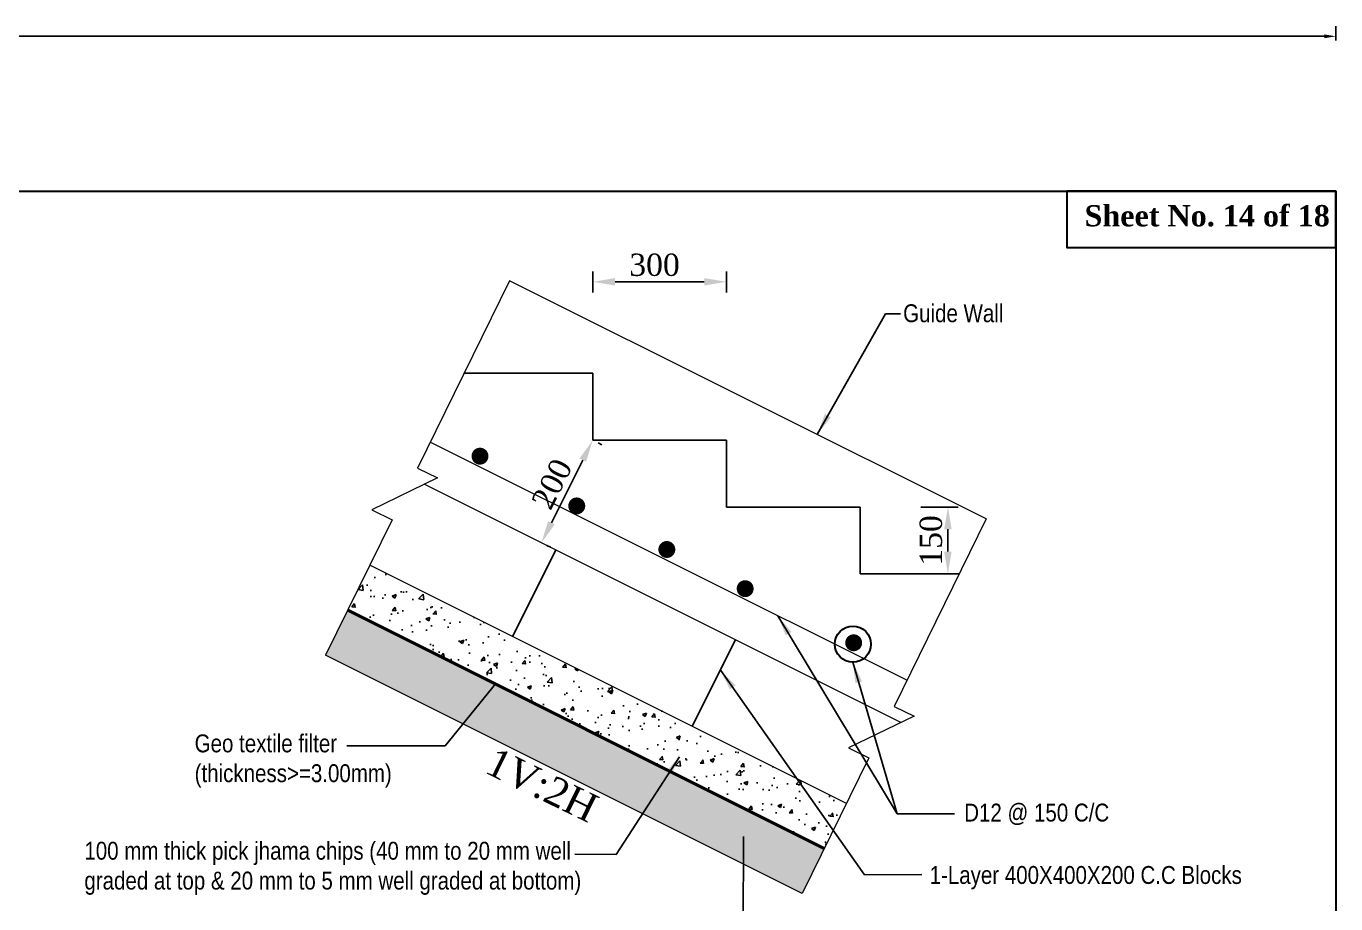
# Model space of a CAD drawing. Header units: metres. Extents: x -2434 to 11656, y -15288 to 8109.
# Drawn here: x 2683.1 to 2730.1, y -14012.4 to -13980.9 of the extents above; entities that cross this region are included whole.
import ezdxf

# ---------------------------------------------------------------- set-up
doc = ezdxf.new("R2010")
doc.units = ezdxf.units.M
doc.layers.add('Blocks', color=11, linetype='Continuous', lineweight=9)
doc.layers.add('Layer1', color=7, linetype='Continuous', lineweight=13)
doc.styles.get("Standard").update_dxf_attribs({"font": 'times.ttf'})
doc.styles.add('TIMES', font='ARIALN.TTF')
doc.dimstyles.get("Standard").update_dxf_attribs({"dimtxt": 0.5, "dimasz": 0.4075, "dimexe": 0.364, "dimexo": 0.219, "dimgap": 0.09, "dimtad": 0, "dimdec": 0, "dimlfac": 1000, "dimzin": 0, "dimdsep": 46, "dimtxsty": 'Standard', "dimcen": 0.09, "dimadec": 0, "dimazin": 0, "dimtfac": 1, "dimtdec": 0, "dimtofl": 0, "dimtmove": 0, "dimatfit": 3, "dimfxl": 1, "dimtolj": 1, "dimtzin": 0, "dimarcsym": 0})
pattern_1 = [(50, (1496.9033, -14099.9542), (1.4574774, -0.1275127), [0.1524, -1.6764]), (355, (1496.9033, -14099.9542), (-0.2819426, 1.5284531), [0.12192, -1.34112]), (100.451, (1497.0248, -14099.9648), (1.17554, 1.4009335), [0.12952, -1.42472]), (46.1842, (1496.9033, -14099.5478), (2.1686323, -0.3363386), [0.2286, -2.5146]), (96.6356, (1497.084, -14099.5758), (1.899234, 1.9794044), [0.19428, -2.13708]), (351.184, (1496.9033, -14099.5478), (1.899237, 1.979401), [0.18288, -2.01168]), (21, (1497.1065, -14099.6494), (1.212919, -0.8181241), [0.1524, -1.6764]), (326, (1497.1065, -14099.6494), (0.4944162, 1.4735037), [0.12192, -1.34112]), (71.4514, (1497.2076, -14099.7176), (1.707332, 0.6553829), [0.12952, -1.42472]), (37.5, (1496.9033, -14099.9542), (0.02470883, 0.6764403), [0, -1.324864, 0, -1.36144, 0, -1.3462]), (7.5, (1496.9033, -14099.9542), (0.5345573, 0.8014446), [0, -0.776224, 0, -1.294384, 0, -0.51308]), (327.5, (1496.4502, -14099.9542), (1.08472476, -0.04582995), [0, -0.508, 0, -1.58496, 0, -2.10312]), (317.5, (1496.247, -14099.9542), (1.18503345, 0.2034119), [0, -0.6604, 0, -1.052576, 0, -1.49352])]
pattern_2 = [(37.5, (1496.9033, -14099.9542), (-0.01280025, 0.39153059), [0, -0.308864, 0, -0.34544, 0, -0.3302]), (7.5, (1496.9033, -14099.9542), (0.35961863, 0.57346008), [0, -0.166624, 0, -0.278384, 0, -0.10668]), (327.5, (1496.65338, -14099.9542), (0.6327939, 0.00114975), [0, -0.1016, 0, -0.36576, 0, -0.47752]), (317.5, (1496.6534, -14099.9542), (0.61084516, 0.17834346), [0, -0.0508, 0, -0.239776, 0, -0.27432])]

# ---------------------------------------------------------------- blocks, each defined once
blk = doc.blocks.new('*D1388')
at = {"color": 0, "lineweight": -2, "ltscale": 0.5}
for p, q in [((2618.997, -13981.409), (2618.997, -13980.895)), ((2730.096, -13981.409), (2730.096, -13980.895)), ((2619.404, -13981.259), (2673.408, -13981.259)), ((2729.688, -13981.259), (2675.685, -13981.259))]:
    blk.add_line(p, q, dxfattribs=at)
at = {"color": 0, "linetype": 'Continuous', "lineweight": -3, "ltscale": 0.5}
for points in [[(2619.404, -13981.191), (2619.404, -13981.327), (2618.997, -13981.259)], [(2729.688, -13981.191), (2729.688, -13981.327), (2730.096, -13981.259)]]:
    blk.add_solid(points, dxfattribs=at)
at = {"layer": 'Defpoints', "color": 0, "linetype": 'Continuous', "lineweight": -3, "ltscale": 0.5}
for p in [(2730.096, -13981.259), (2618.997, -13986.815), (2730.096, -13986.815)]:
    blk.add_point(p, dxfattribs=at)
at = {"color": 0, "linetype": 'Continuous', "lineweight": -3, "ltscale": 0.5, "insert": (2674.546, -13981.259), "char_height": 0.5, "attachment_point": 5}
blk.add_mtext('\\A1;111099', dxfattribs=at)
blk = doc.blocks.new('*D1389')
at = {"layer": 'Defpoints', "color": 0, "lineweight": -3}
for p in [(2714.986, -13998.158), (2714.929, -14000.558), (2716.174, -14000.558)]:
    blk.add_point(p, dxfattribs=at)
at = {"layer": 'Layer1', "color": 0, "lineweight": -2}
for p, q in [((2715.205, -13998.158), (2716.538, -13998.158)), ((2715.148, -14000.558), (2716.538, -14000.558))]:
    blk.add_line(p, q, dxfattribs=at)
at = {"layer": 'Layer1', "color": 7, "lineweight": -2}
blk.add_line((2716.174, -13998.958), (2716.174, -13999.758), dxfattribs=at)
at = {"layer": 'Layer1', "color": 7, "lineweight": -3}
for points in [[(2716.041, -13998.958), (2716.308, -13998.958), (2716.174, -13998.158)], [(2716.041, -13999.758), (2716.308, -13999.758), (2716.174, -14000.558)]]:
    blk.add_solid(points, dxfattribs=at)
at = {"layer": 'Layer1', "color": 0, "lineweight": 30, "insert": (2715.567, -13999.358), "char_height": 0.8, "attachment_point": 5, "rotation": 90}
blk.add_mtext('\\A1;150', dxfattribs=at)
blk = doc.blocks.new('*D1390')
at = {"layer": 'Defpoints', "color": 0, "lineweight": -3}
for p in [(2703.43, -13995.758), (2703.43, -13995.758), (2701.587, -13999.442)]:
    blk.add_point(p, dxfattribs=at)
at = {"layer": 'Layer1', "color": 0, "lineweight": -2}
for p, q in [((2703.625, -13995.856), (2703.755, -13995.921)), ((2701.783, -13999.54), (2701.913, -13999.605))]:
    blk.add_line(p, q, dxfattribs=at)
at = {"layer": 'Layer1', "color": 7, "lineweight": -2}
blk.add_line((2701.945, -13998.727), (2703.072, -13996.474), dxfattribs=at)
at = {"layer": 'Layer1', "color": 7, "lineweight": -3}
for points in [[(2702.953, -13996.414), (2703.191, -13996.533), (2703.43, -13995.758)], [(2701.826, -13998.667), (2702.064, -13998.786), (2701.587, -13999.442)]]:
    blk.add_solid(points, dxfattribs=at)
at = {"layer": 'Layer1', "color": 0, "lineweight": 30, "insert": (2701.966, -13997.329), "char_height": 0.8, "attachment_point": 5, "rotation": 63.4349}
blk.add_mtext('\\A1;200', dxfattribs=at)
blk = doc.blocks.new('*D1391')
at = {"layer": 'Defpoints', "color": 0, "lineweight": -3}
for p in [(2708.23, -13990.072), (2703.43, -13990.681), (2708.23, -13990.681)]:
    blk.add_point(p, dxfattribs=at)
at = {"layer": 'Layer1', "color": 0, "lineweight": -2}
for p, q in [((2703.43, -13990.462), (2703.43, -13989.708)), ((2708.23, -13990.462), (2708.23, -13989.708))]:
    blk.add_line(p, q, dxfattribs=at)
at = {"layer": 'Layer1', "color": 7, "lineweight": -2}
blk.add_line((2704.23, -13990.072), (2707.43, -13990.072), dxfattribs=at)
at = {"layer": 'Layer1', "color": 7, "lineweight": -3}
for points in [[(2704.23, -13989.939), (2704.23, -13990.206), (2703.43, -13990.072)], [(2707.43, -13989.939), (2707.43, -13990.206), (2708.23, -13990.072)]]:
    blk.add_solid(points, dxfattribs=at)
at = {"layer": 'Layer1', "color": 0, "lineweight": 30, "insert": (2705.646, -13989.466), "char_height": 0.8, "attachment_point": 5}
blk.add_mtext('\\A1;300', dxfattribs=at)
blk = doc.blocks.new('*D1427')
at = {"color": 0, "lineweight": -2, "ltscale": 0.5}
for p, q in [((2618.997, -13981.409), (2618.997, -13980.895)), ((2730.096, -13981.409), (2730.096, -13980.895)), ((2619.404, -13981.259), (2673.408, -13981.259)), ((2729.688, -13981.259), (2675.685, -13981.259))]:
    blk.add_line(p, q, dxfattribs=at)
at = {"color": 0, "linetype": 'Continuous', "lineweight": -3, "ltscale": 0.5}
for points in [[(2619.404, -13981.191), (2619.404, -13981.327), (2618.997, -13981.259)], [(2729.688, -13981.191), (2729.688, -13981.327), (2730.096, -13981.259)]]:
    blk.add_solid(points, dxfattribs=at)
at = {"layer": 'Defpoints', "color": 0, "linetype": 'Continuous', "lineweight": -3, "ltscale": 0.5}
for p in [(2730.096, -13981.259), (2618.997, -13986.815), (2730.096, -13986.815)]:
    blk.add_point(p, dxfattribs=at)
at = {"color": 0, "linetype": 'Continuous', "lineweight": -3, "ltscale": 0.5, "insert": (2674.546, -13981.259), "char_height": 0.5, "attachment_point": 5}
blk.add_mtext('\\A1;111099', dxfattribs=at)
blk = doc.blocks.new('*D1428')
at = {"layer": 'Defpoints', "color": 0, "lineweight": -3}
for p in [(2714.986, -13998.158), (2714.929, -14000.558), (2716.174, -14000.558)]:
    blk.add_point(p, dxfattribs=at)
at = {"layer": 'Layer1', "color": 0, "lineweight": -2}
for p, q in [((2715.205, -13998.158), (2716.538, -13998.158)), ((2715.148, -14000.558), (2716.538, -14000.558))]:
    blk.add_line(p, q, dxfattribs=at)
at = {"layer": 'Layer1', "color": 7, "lineweight": -2}
blk.add_line((2716.174, -13998.958), (2716.174, -13999.758), dxfattribs=at)
at = {"layer": 'Layer1', "color": 7, "lineweight": -3}
for points in [[(2716.041, -13998.958), (2716.308, -13998.958), (2716.174, -13998.158)], [(2716.041, -13999.758), (2716.308, -13999.758), (2716.174, -14000.558)]]:
    blk.add_solid(points, dxfattribs=at)
at = {"layer": 'Layer1', "color": 0, "lineweight": 30, "insert": (2715.567, -13999.358), "char_height": 0.8, "attachment_point": 5, "rotation": 90}
blk.add_mtext('\\A1;150', dxfattribs=at)
blk = doc.blocks.new('*D1429')
at = {"layer": 'Defpoints', "color": 0, "lineweight": -3}
for p in [(2703.43, -13995.758), (2703.43, -13995.758), (2701.587, -13999.442)]:
    blk.add_point(p, dxfattribs=at)
at = {"layer": 'Layer1', "color": 0, "lineweight": -2}
for p, q in [((2703.625, -13995.856), (2703.755, -13995.921)), ((2701.783, -13999.54), (2701.913, -13999.605))]:
    blk.add_line(p, q, dxfattribs=at)
at = {"layer": 'Layer1', "color": 7, "lineweight": -2}
blk.add_line((2701.945, -13998.727), (2703.072, -13996.474), dxfattribs=at)
at = {"layer": 'Layer1', "color": 7, "lineweight": -3}
for points in [[(2702.953, -13996.414), (2703.191, -13996.533), (2703.43, -13995.758)], [(2701.826, -13998.667), (2702.064, -13998.786), (2701.587, -13999.442)]]:
    blk.add_solid(points, dxfattribs=at)
at = {"layer": 'Layer1', "color": 0, "lineweight": 30, "insert": (2701.966, -13997.329), "char_height": 0.8, "attachment_point": 5, "rotation": 63.4349}
blk.add_mtext('\\A1;200', dxfattribs=at)
blk = doc.blocks.new('*D1430')
at = {"layer": 'Defpoints', "color": 0, "lineweight": -3}
for p in [(2708.23, -13990.072), (2703.43, -13990.681), (2708.23, -13990.681)]:
    blk.add_point(p, dxfattribs=at)
at = {"layer": 'Layer1', "color": 0, "lineweight": -2}
for p, q in [((2703.43, -13990.462), (2703.43, -13989.708)), ((2708.23, -13990.462), (2708.23, -13989.708))]:
    blk.add_line(p, q, dxfattribs=at)
at = {"layer": 'Layer1', "color": 7, "lineweight": -2}
blk.add_line((2704.23, -13990.072), (2707.43, -13990.072), dxfattribs=at)
at = {"layer": 'Layer1', "color": 7, "lineweight": -3}
for points in [[(2704.23, -13989.939), (2704.23, -13990.206), (2703.43, -13990.072)], [(2707.43, -13989.939), (2707.43, -13990.206), (2708.23, -13990.072)]]:
    blk.add_solid(points, dxfattribs=at)
at = {"layer": 'Layer1', "color": 0, "lineweight": 30, "insert": (2705.646, -13989.466), "char_height": 0.8, "attachment_point": 5}
blk.add_mtext('\\A1;300', dxfattribs=at)

msp = doc.modelspace()

# ---------------------------------------------------------------- hatches: boundary and pattern name
at = {"linetype": 'Continuous', "lineweight": -3, "ltscale": 0.5}
h = msp.add_hatch(dxfattribs=at)
h.set_pattern_fill('AR-CONC', color=0, scale=0.008, style=0)
h.set_pattern_definition(pattern_1)
h.paths.add_polyline_path([(2695.427527, -14000.244997), (2694.634275, -14001.860833), (2711.739607, -14010.413499), (2712.532859, -14008.797663)])
h = msp.add_hatch(dxfattribs=at)
h.set_pattern_fill('AR-CONC', color=0, scale=0.008, style=0)
h.set_pattern_definition(pattern_1)
h.paths.add_polyline_path([(2695.427527, -14000.244997), (2694.634275, -14001.860833), (2711.739607, -14010.413499), (2712.532859, -14008.797663)])
h = msp.add_hatch(dxfattribs=at)
h.set_pattern_fill('AR-SAND', color=0, scale=0.008, style=0)
h.set_pattern_definition(pattern_2)
h.paths.add_polyline_path([(2694.634275, -14001.860833), (2693.841023, -14003.476668), (2710.946355, -14012.029334), (2711.739607, -14010.413499)])
h = msp.add_hatch(dxfattribs=at)
h.set_pattern_fill('AR-SAND', color=0, scale=0.008, style=0)
h.set_pattern_definition(pattern_2)
h.paths.add_polyline_path([(2694.634275, -14001.860833), (2693.841023, -14003.476668), (2710.946355, -14012.029334), (2711.739607, -14010.413499)])

# ---------------------------------------------------------------- linework, layer by layer
at = {"color": 0, "linetype": 'Continuous', "lineweight": -3, "ltscale": 0.5}
for p, q in [((2698.808433, -13993.358173), (2703.429561, -13993.358173)), ((2698.808433, -13993.358173), (2703.429561, -13993.358173)), ((2703.429561, -13993.358173), (2703.429561, -13995.758173)), ((2703.429561, -13993.358173), (2703.429561, -13995.758173)), ((2703.429561, -13995.758173), (2708.229561, -13995.758173)), ((2703.429561, -13995.758173), (2708.229561, -13995.758173)), ((2708.229561, -13995.758173), (2708.229561, -13998.158173)), ((2708.229561, -13995.758173), (2708.229561, -13998.158173)), ((2708.229561, -13998.158173), (2713.029561, -13998.158173)), ((2708.229561, -13998.158173), (2713.029561, -13998.158173)), ((2713.029561, -13998.158173), (2713.029561, -14000.558173)), ((2713.029561, -13998.158173), (2713.029561, -14000.558173)), ((2700.55475, -14002.808609), (2702.107794, -13999.702521)), ((2700.55475, -14002.808609), (2702.107794, -13999.702521)), ((2713.029561, -14000.558173), (2716.577821, -14000.558173)), ((2713.029561, -14000.558173), (2716.577821, -14000.558173)), ((2706.994626, -14006.028547), (2708.54767, -14002.922459)), ((2706.994626, -14006.028547), (2708.54767, -14002.922459))]:
    msp.add_line(p, q, dxfattribs=at)
at = {"color": 7, "lineweight": 30, "ltscale": 0.18}
msp.add_lwpolyline([(2730.095777, -13986.815302), (2720.440954, -13986.815302), (2720.440954, -13988.840667), (2730.095777, -13988.840667)], close=True, dxfattribs=at)
msp.add_lwpolyline([(2730.095777, -13986.815302), (2720.440954, -13986.815302), (2720.440954, -13988.840667), (2730.095777, -13988.840667)], close=True, dxfattribs=at)
at = {"layer": 'Blocks', "color": 0, "lineweight": 13, "ltscale": 0.05}
for points in [[(2700.441298, -13990.032066), (2697.136586, -13996.763686), (2697.85528, -13997.112542), (2695.498295, -13998.256331), (2696.227957, -13998.61454), (2693.841023, -14003.476668)], [(2700.441298, -13990.032066), (2697.136586, -13996.763686), (2697.85528, -13997.112542), (2695.498295, -13998.256331), (2696.227957, -13998.61454), (2693.841023, -14003.476668)], [(2717.54663, -13998.584732), (2714.241918, -14005.316352), (2714.960612, -14005.665208), (2712.603627, -14006.808997), (2713.333289, -14007.167206), (2710.946355, -14012.029334)], [(2717.54663, -13998.584732), (2714.241918, -14005.316352), (2714.960612, -14005.665208), (2712.603627, -14006.808997), (2713.333289, -14007.167206), (2710.946355, -14012.029334)]]:
    msp.add_lwpolyline(points, dxfattribs=at)
at = {"layer": 'Layer1', "color": 7, "lineweight": 20}
for p, q in [((2717.54663, -13998.584732), (2700.441298, -13990.032066)), ((2717.54663, -13998.584732), (2700.441298, -13990.032066)), ((2714.702421, -14004.378317), (2697.597089, -13995.825651)), ((2714.702421, -14004.378317), (2697.597089, -13995.825651)), ((2714.489961, -14005.893604), (2697.384629, -13997.340938)), ((2714.489961, -14005.893604), (2697.384629, -13997.340938)), ((2712.532859, -14008.797663), (2695.427527, -14000.244997)), ((2712.532859, -14008.797663), (2695.427527, -14000.244997)), ((2710.946355, -14012.029334), (2693.841023, -14003.476668)), ((2710.946355, -14012.029334), (2693.841023, -14003.476668))]:
    msp.add_line(p, q, dxfattribs=at)
at = {"layer": 'Layer1', "color": 7, "lineweight": 50}
msp.add_line((2711.739607, -14010.413499), (2694.634275, -14001.860833), dxfattribs=at)
msp.add_line((2711.739607, -14010.413499), (2694.634275, -14001.860833), dxfattribs=at)
at = {"layer": 'Layer1', "color": 7, "lineweight": 30}
msp.add_lwpolyline([(2706.453636, -14064.177048), (2618.996697, -14064.177048), (2618.996697, -13986.815302), (2730.095777, -13986.815302), (2730.095777, -14047.700237), (2730.095777, -14061.654818), (2730.095777, -14064.177048)], close=True, dxfattribs=at)
msp.add_lwpolyline([(2706.453636, -14064.177048), (2618.996697, -14064.177048), (2618.996697, -13986.815302), (2730.095777, -13986.815302), (2730.095777, -14047.700237), (2730.095777, -14061.654818), (2730.095777, -14064.177048)], close=True, dxfattribs=at)
at = {"layer": 'Layer1', "color": 7, "lineweight": 30, "const_width": 0.303625}
for points in [[(2699.230802, -13996.318839, -1), (2699.533159, -13996.34655, -1)], [(2699.230802, -13996.318839, -1), (2699.533159, -13996.34655, -1)], [(2702.703533, -13998.104605, -1), (2703.00589, -13998.132317, -1)], [(2702.703533, -13998.104605, -1), (2703.00589, -13998.132317, -1)], [(2705.936435, -13999.668632, -1), (2706.238792, -13999.696344, -1)], [(2705.936435, -13999.668632, -1), (2706.238792, -13999.696344, -1)], [(2708.747758, -14001.074326, -1), (2709.050116, -14001.102037, -1)], [(2708.747758, -14001.074326, -1), (2709.050116, -14001.102037, -1)], [(2712.642068, -14003.018426, -1), (2712.944425, -14003.046137, -1)], [(2712.642068, -14003.018426, -1), (2712.944425, -14003.046137, -1)]]:
    msp.add_lwpolyline(points, format="xyb", close=True, dxfattribs=at)
at = {"layer": 'Layer1', "color": 7, "lineweight": 30}
msp.add_circle((2712.765369, -14003.080699), 0.649107, dxfattribs=at)
msp.add_circle((2712.765369, -14003.080699), 0.649107, dxfattribs=at)

# ---------------------------------------------------------------- texts
at = {"color": 7, "lineweight": 30, "ltscale": 0.18, "insert": (2721.077959, -13987.319472), "char_height": 0.76320555, "width": 27.41409531, "attachment_point": 1}
msp.add_mtext('{\\fTimes New Roman|b1|i0|c0|p18;Sheet No. 14 of 18}', dxfattribs=at)
at = {"layer": 'Layer1', "color": 7, "lineweight": 30, "char_height": 0.6422922, "attachment_point": 1, "style": 'TIMES'}
for s, insert, width in [('Guide Wall', (2714.568442, -13990.879689), 5.62835096), ('Guide Wall', (2714.568442, -13990.879689), 5.62835096), ('Geo textile filter (thickness>=3.00mm)', (2689.142013, -14006.321679), 7.84404943), ('Geo textile filter (thickness>=3.00mm)', (2689.142013, -14006.321679), 7.84404943), ('D12 @ 150 C/C', (2716.760076, -14008.806475), 11.74285428), ('D12 @ 150 C/C', (2716.760076, -14008.806475), 11.74285428), ('100 mm thick pick jhama chips (40 mm to 20 mm well graded at top & 20 mm to 5 mm well graded at bottom) ', (2685.185076, -14010.176662), 19.45257056), ('100 mm thick pick jhama chips (40 mm to 20 mm well graded at top & 20 mm to 5 mm well graded at bottom) ', (2685.185076, -14010.176662), 19.45257056), ('1-Layer 400X400X200 C.C Blocks', (2715.518629, -14011.047107), 11.74285428), ('1-Layer 400X400X200 C.C Blocks', (2715.518629, -14011.047107), 11.74285428)]:
    msp.add_mtext(s, dxfattribs=dict(at, insert=insert, width=width))
at = {"layer": 'Layer1', "color": 7, "lineweight": 30, "insert": (2699.949404, -14006.751005), "char_height": 1.0218285, "width": 10.07861282, "attachment_point": 1, "rotation": 334.0125938, "style": 'TIMES'}
msp.add_mtext('{\\fTimes New Roman|b0|i0|c0|p18;\\C0;1V:2H}', dxfattribs=at)

# ---------------------------------------------------------------- dimensions: what is measured, and where the dimension line sits
at = {"color": 0, "linetype": 'Continuous', "lineweight": -3, "ltscale": 0.5}
for picture in ['*D1388', '*D1427']:
    dim = msp.add_linear_dim(base=(2730.095777, -13981.259399), p1=(2618.996697, -13986.815302), p2=(2730.095777, -13986.815302), dimstyle='Standard', override={"dimfxl": 0.15, "dimfxlon": 1}, dxfattribs=at)
    dim.commit()
    dim.dimension.update_dxf_attribs({"geometry": picture, "text_midpoint": (2674.546237, -13981.259399)})
at = {"layer": 'Layer1', "color": 7, "lineweight": 30}
for picture in ['*D1391', '*D1430']:
    dim = msp.add_linear_dim(base=(2708.229561, -13990.072448), p1=(2703.429561, -13990.680523), p2=(2708.229561, -13990.680523), text='300', dimstyle='Standard', override={"dimtxt": 0.8, "dimasz": 0.8, "dimgap": 0.2, "dimtad": 1, "dimdec": 2, "dimrnd": 0.002, "dimpost": 'm', "dimcen": 0.05, "dimclrd": 7, "dimadec": 1, "dimtdec": 2, "dimfrac": 2}, dxfattribs=at)
    dim.commit()
    dim.dimension.update_dxf_attribs({"geometry": picture, "text_midpoint": (2705.645609, -13990.072448), "dimtype": 160})
for picture in ['*D1390', '*D1429']:
    dim = msp.add_aligned_dim(p1=(2701.587469, -13999.442358), p2=(2703.429561, -13995.758173), distance=0, text='200', dimstyle='Standard', override={"dimtxt": 0.8, "dimasz": 0.8, "dimgap": 0.2, "dimtad": 1, "dimdec": 2, "dimrnd": 0.002, "dimpost": 'm', "dimcen": 0.05, "dimclrd": 7, "dimadec": 1, "dimtdec": 2, "dimfrac": 2}, dxfattribs=at)
    dim.commit()
    dim.dimension.update_dxf_attribs({"geometry": picture, "text_midpoint": (2701.965668, -13997.328842)})
for picture in ['*D1389', '*D1428']:
    dim = msp.add_linear_dim(base=(2716.174416, -14000.558173), p1=(2714.986137, -13998.158173), p2=(2714.929261, -14000.558173), angle=90, text='150', dimstyle='Standard', override={"dimtxt": 0.8, "dimasz": 0.8, "dimgap": 0.2, "dimtad": 1, "dimdec": 2, "dimrnd": 0.002, "dimpost": 'm', "dimcen": 0.05, "dimclrd": 7, "dimadec": 1, "dimtdec": 2, "dimfrac": 2}, dxfattribs=at)
    dim.commit()
    dim.dimension.update_dxf_attribs({"geometry": picture, "text_midpoint": (2715.567495, -13999.358173)})

# ---------------------------------------------------------------- leaders
at = {"layer": 'Layer1', "color": 7, "lineweight": 20}
for points in [[(2711.496785, -13995.531292), (2713.937114, -13991.221272), (2714.472098, -13991.221272)], [(2711.496785, -13995.531292), (2713.937114, -13991.221272), (2714.472098, -13991.221272)], [(2710.073307, -14002.06376), (2714.348512, -14009.17869), (2716.406409, -14009.174092)], [(2710.073307, -14002.06376), (2714.348512, -14009.17869), (2716.406409, -14009.174092)], [(2712.765369, -14003.729806), (2714.348512, -14009.17869), (2716.406409, -14009.174092)], [(2712.765369, -14003.729806), (2714.348512, -14009.17869), (2716.406409, -14009.174092)], [(2708.020585, -14004.023849), (2713.179964, -14011.357852), (2715.237861, -14011.353254)], [(2708.020585, -14004.023849), (2713.179964, -14011.357852), (2715.237861, -14011.353254)], [(2699.951679, -14004.49219), (2698.127749, -14006.732621), (2694.604219, -14006.728023)], [(2699.951679, -14004.49219), (2698.127749, -14006.732621), (2694.604219, -14006.728023)], [(2706.537149, -14007.124627), (2704.264097, -14010.636746), (2702.790735, -14010.622618)], [(2706.537149, -14007.124627), (2704.264097, -14010.636746), (2702.790735, -14010.622618)], [(2708.833928, -14009.982839), (2708.827675, -14013.245993), (2709.4063, -14013.245993)], [(2708.833928, -14009.982839), (2708.827675, -14013.245993), (2709.4063, -14013.245993)]]:
    msp.add_leader(points, dimstyle='Standard', override={"dimtxt": 0.75, "dimasz": 0.75, "dimdec": 2, "dimrnd": 0.002, "dimpost": 'm', "dimcen": 0.05, "dimclrd": 7, "dimadec": 1, "dimtdec": 2, "dimfrac": 2}, dxfattribs=at)

doc.saveas('drawing.dxf')
